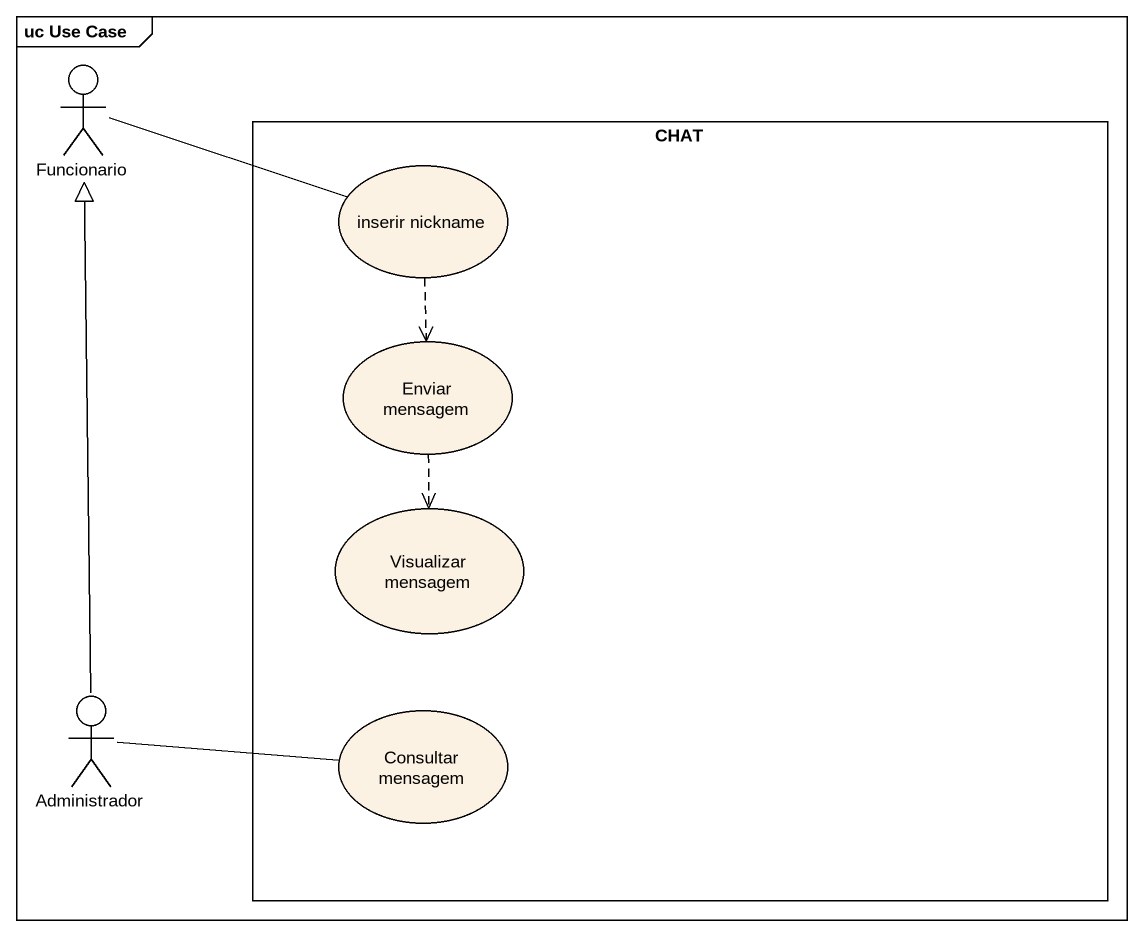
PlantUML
@startuml
mainframe uc Use Case
actor Funcionario
rectangle CHAT {
  usecase "inserir nickname" as inserir_nickname
  usecase "Enviar mensagem" as Enviar_mensagem
  usecase "Visualizar mensagem" as Visualizar_mensagem
  usecase "Consultar mensagem" as Consultar_mensagem
}
actor Administrador
Funcionario -right- inserir_nickname
inserir_nickname ..> Enviar_mensagem
Enviar_mensagem ..> Visualizar_mensagem
Administrador -up-|> Funcionario
Administrador -right- Consultar_mensagem
@enduml
